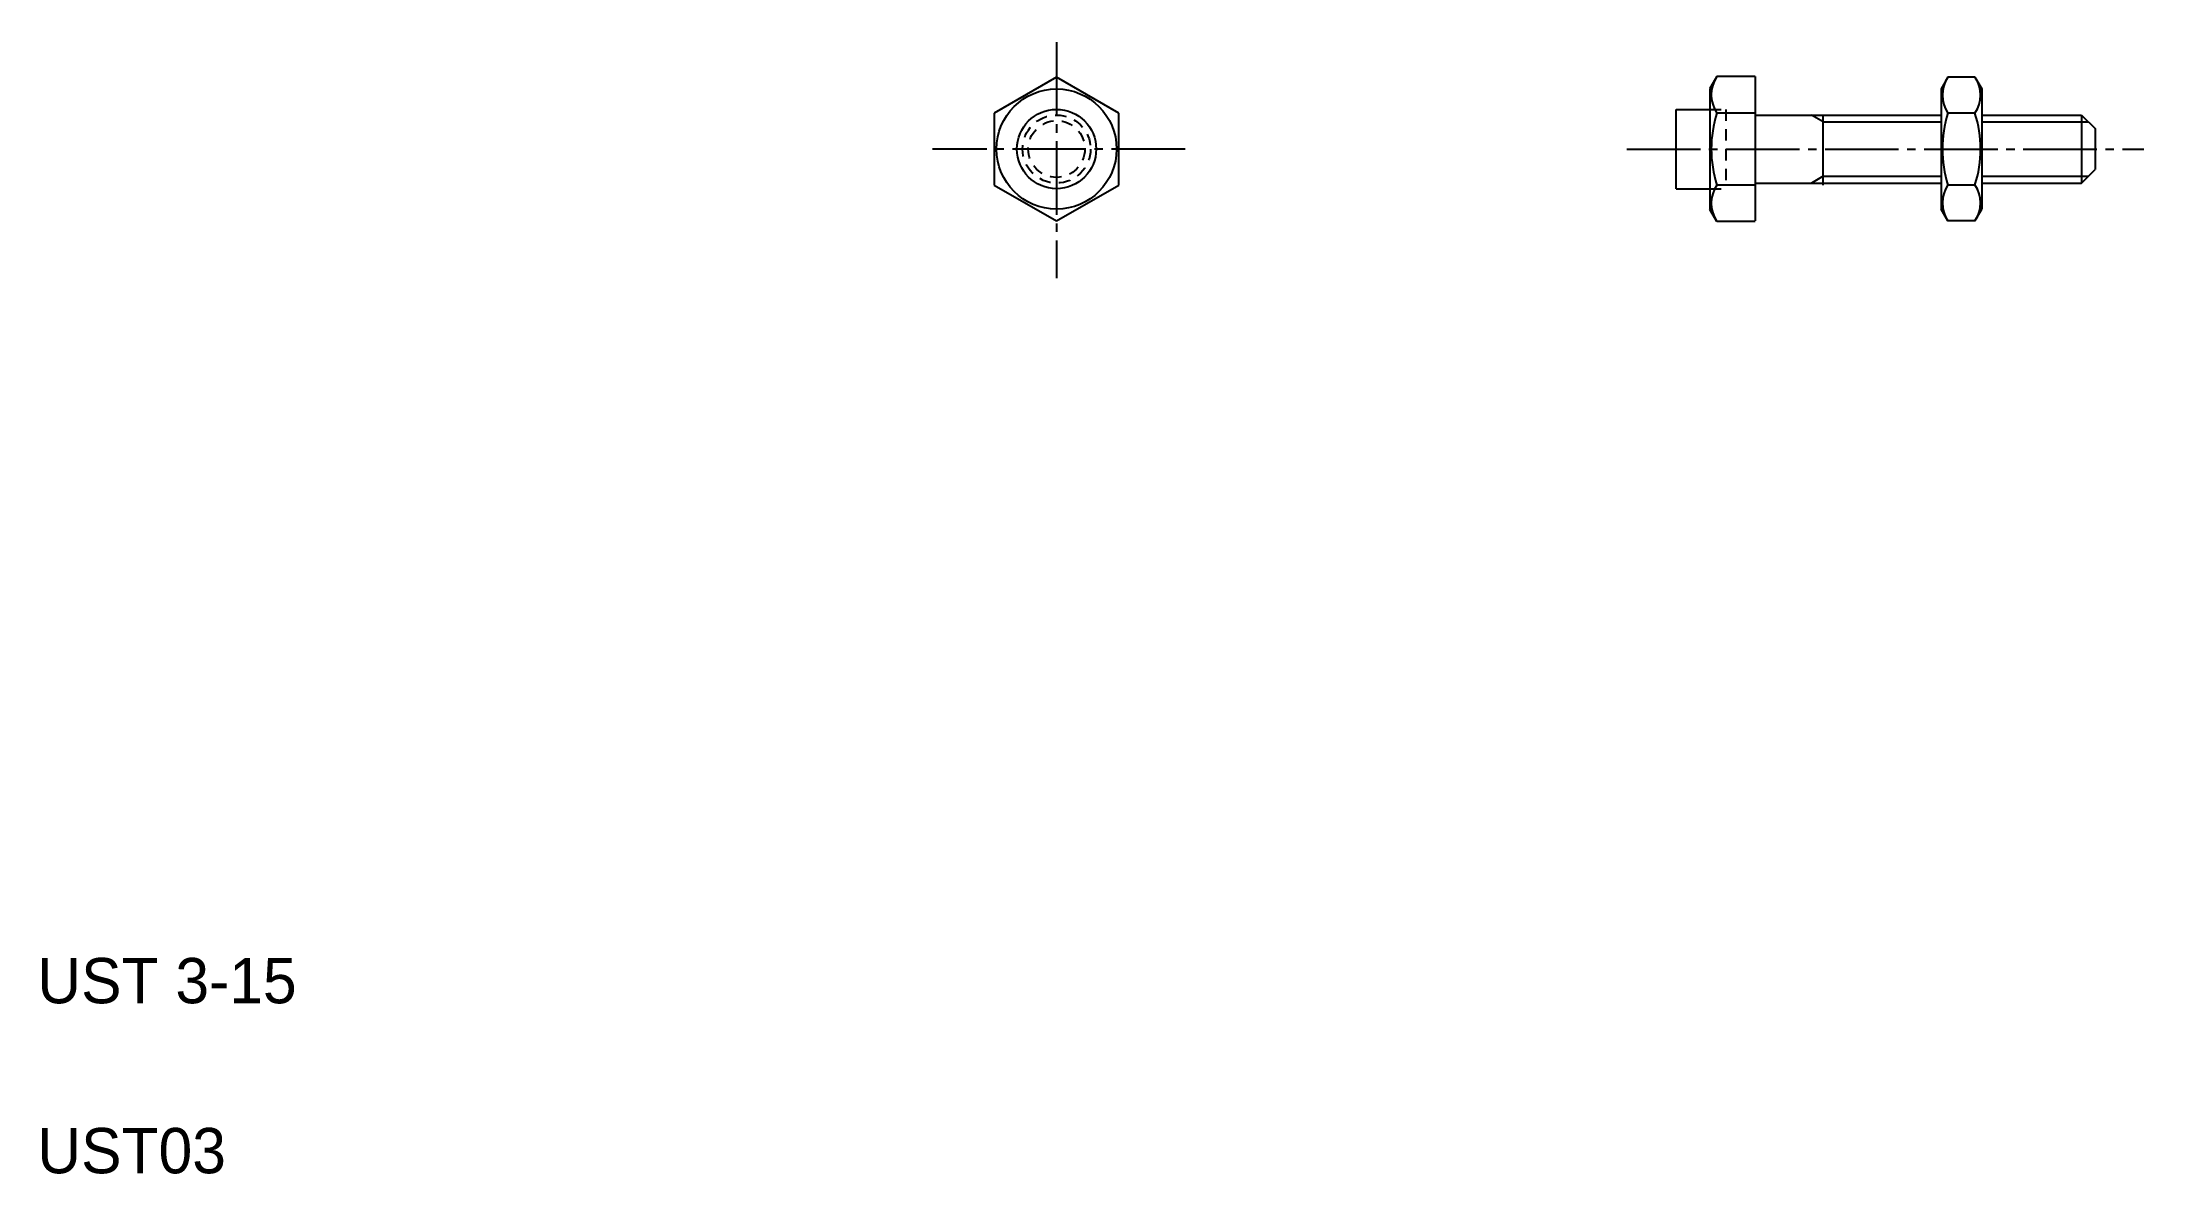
# Model space of a CAD drawing. Extents: x 5.2 to 98, y 5 to 54.9.
import ezdxf

# ---------------------------------------------------------------- set-up
doc = ezdxf.new("R2010")
doc.units = 0
doc.header["$LTSCALE"] = 0.25
doc.linetypes.add('CENTER', pattern=[17.5, 13, -1.5, 1.5, -1.5])
doc.linetypes.add('DASHED', pattern=[3.5, 2, -1.5])
doc.layers.get('0').update_dxf_attribs({"linetype": 'CONTINUOUS'})
doc.layers.add('CENTER', color=1, linetype='CENTER')

msp = doc.modelspace()

# ---------------------------------------------------------------- linework, layer by layer
at = {"color": 7, "linetype": 'CONTINUOUS'}
for p, q in [((49.985, 53.364), (47.235, 51.776)), ((52.735, 51.776), (49.985, 53.364)), ((79.13, 53.388), (78.827, 52.863)), ((80.827, 53.388), (79.13, 53.388)), ((80.827, 53.388), (80.827, 47.013)), ((89.33, 53.364), (89.027, 52.838)), ((90.524, 53.364), (89.33, 53.364)), ((90.524, 53.364), (90.827, 52.838)), ((78.827, 52.863), (78.827, 47.538)), ((89.027, 52.838), (89.027, 47.538)), ((90.827, 52.838), (90.827, 47.538)), ((47.235, 51.776), (47.235, 48.6)), ((52.735, 48.6), (52.735, 51.776)), ((77.327, 48.438), (77.327, 51.938)), ((77.327, 51.938), (78.827, 51.938)), ((80.827, 51.776), (79.13, 51.776)), ((80.827, 51.688), (89.027, 51.688)), ((83.827, 48.6), (83.827, 51.688)), ((90.524, 51.776), (89.33, 51.776)), ((90.827, 51.688), (95.227, 51.688)), ((95.227, 51.688), (95.227, 48.688)), ((95.227, 51.688), (95.827, 51.088)), ((95.827, 51.088), (95.827, 49.288)), ((95.227, 48.688), (95.827, 49.288)), ((47.235, 48.6), (49.985, 47.013)), ((49.985, 47.013), (52.735, 48.6)), ((77.327, 48.438), (78.827, 48.438)), ((80.827, 48.6), (79.13, 48.6)), ((80.827, 48.688), (89.027, 48.688)), ((90.524, 48.6), (89.33, 48.6)), ((90.827, 48.688), (95.227, 48.688)), ((79.13, 46.988), (78.827, 47.514)), ((89.33, 47.013), (89.027, 47.538)), ((90.524, 47.013), (90.827, 47.538)), ((80.827, 46.988), (79.13, 46.988)), ((90.524, 47.013), (89.33, 47.013))]:
    msp.add_line(p, q, dxfattribs=at)
at = {"color": 3, "linetype": 'DASHED'}
for p, q in [((78.827, 51.938), (79.527, 51.938)), ((79.527, 51.938), (79.527, 48.438)), ((78.827, 48.438), (79.527, 48.438))]:
    msp.add_line(p, q, dxfattribs=at)
for p, q in [((82.877, 51.688), (82.877, 51.688)), ((84.927, 51.688), (84.927, 51.688))]:
    msp.add_line(p, q)
at = {"color": 3, "linetype": 'CONTINUOUS'}
for p, q in [((83.827, 51.388), (83.307, 51.688)), ((83.827, 51.388), (89.027, 51.388)), ((90.827, 51.388), (95.527, 51.388)), ((83.827, 48.988), (83.307, 48.688)), ((83.827, 48.988), (89.027, 48.988)), ((90.827, 48.988), (95.527, 48.988))]:
    msp.add_line(p, q, dxfattribs=at)
at = {"color": 7, "linetype": 'CONTINUOUS'}
for radius in [2.65, 1.75]:
    msp.add_circle((49.985, 50.188), radius, dxfattribs=at)
at = {"color": 3, "linetype": 'DASHED'}
for radius in [1.5, 1.25]:
    msp.add_circle((49.985, 50.188), radius, dxfattribs=at)
at = {"color": 7, "linetype": 'CONTINUOUS'}
for centre, radius, start, end in [((80.33, 52.582), 1.445, 146.10306, 213.89694), ((90.49, 52.57), 1.406, 145.61111, 214.38889), ((89.363, 52.57), 1.406, 325.61111, 34.38889), ((84.139, 50.188), 5.254, 162.41217, 197.58783), ((94.339, 50.188), 5.254, 162.41111, 197.58889), ((85.515, 50.188), 5.254, 342.41112, 17.5889), ((80.33, 47.794), 1.445, 146.10306, 213.89694), ((90.49, 47.807), 1.406, 145.61111, 214.38889), ((89.363, 47.807), 1.406, 325.61111, 34.38889)]:
    msp.add_arc(centre, radius, start, end, dxfattribs=at)
at = {"layer": 'CENTER', "color": 1, "linetype": 'CENTER'}
for p, q in [((49.985, 54.907), (49.985, 44.486)), ((55.659, 50.188), (44.516, 50.188)), ((75.154, 50.188), (97.982, 50.188))]:
    msp.add_line(p, q, dxfattribs=at)

# ---------------------------------------------------------------- texts
for s, p in [('UST 3-15', (5, 12.5)), ('UST03', (5, 5))]:
    msp.add_text(s, height=2).set_placement(p)

doc.saveas('drawing.dxf')
